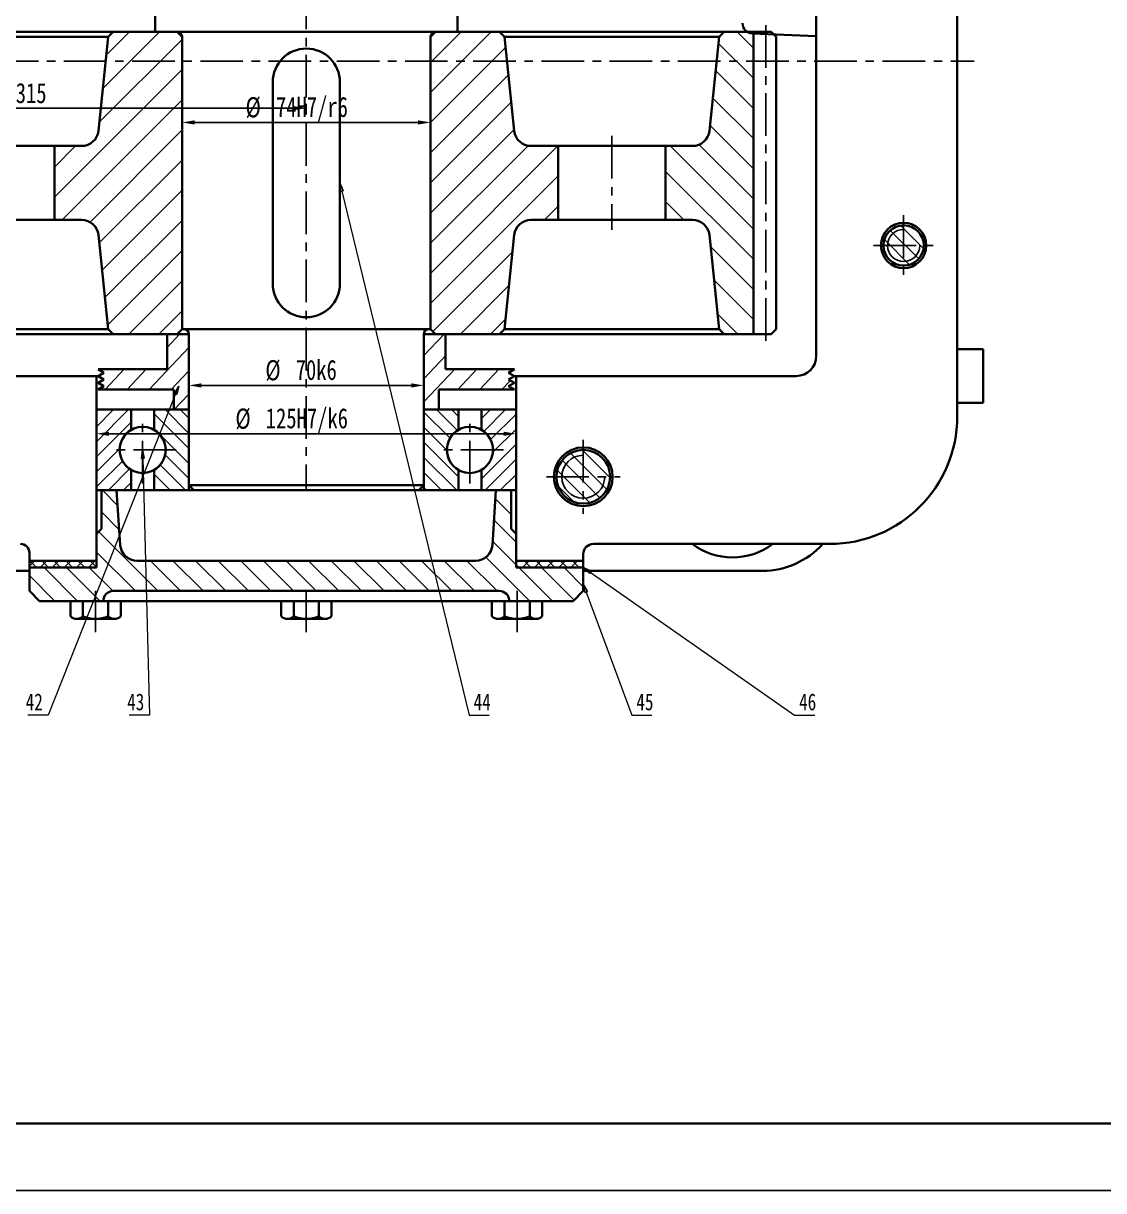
# Paper-space layout 'SW_Model_1' of a CAD drawing. Header units: millimetres. Extents: x -15 to 826, y 0 to 594.
# Drawn here: x 291.4 to 452.3, y 0 to 173.8 of the extents above; entities that cross this region are included whole.
import ezdxf

# ---------------------------------------------------------------- set-up
doc = ezdxf.new("R2010")
doc.units = ezdxf.units.MM
doc.linetypes.add('CENTER', pattern=[10.16, 6.35, -1.27, 1.27, -1.27])
for name, color, linetype in [('中心线', 1, 'CENTER'), ('剖面线', 5, 'Continuous'), ('尺寸', 179, 'Continuous'), ('文字', 179, 'Continuous'), ('标注', 179, 'Continuous'), ('细实线', 179, 'Continuous')]:
    doc.layers.add(name, color=color, linetype=linetype)
doc.layers.add('粗实线', color=179, linetype='Continuous', lineweight=35)
doc.styles.add('SLDTEXTSTYLE6', font='TXT', dxfattribs={"width": 0.75})
doc.dimstyles.new('SLDDIMSTYLE0', dxfattribs={"dimtxt": 3, "dimasz": 4.08, "dimexe": 0, "dimexo": 0.0625, "dimgap": 0.75, "dimtad": 2, "dimdec": 0, "dimlfac": 2, "dimrnd": 1e-09, "dimzin": 12, "dimdsep": 46, "dimtxsty": 'SLDTEXTSTYLE6', "dimblk1": 'NONE', "dimblk2": 'NONE', "dimsah": 1, "dimcen": 0.09, "dimadec": 0, "dimazin": 3, "dimtfac": 1, "dimtdec": 3, "dimtofl": 0, "dimtmove": 0, "dimatfit": 3, "dimldrblk": 'NONE', "dimfxl": 0, "dimfrac": 2, "dimtolj": 1, "dimtzin": 12, "dimarcsym": 0})

# ---------------------------------------------------------------- blocks, each defined once
blk = doc.blocks.new('_D_28')
at = {"layer": '尺寸'}
for p, q in [((302.32, 112.99), (302.32, 113.3)), ((364.82, 112.99), (364.82, 113.3)), ((304.2, 112.68), (362.95, 112.68))]:
    blk.add_line(p, q, dxfattribs=at)
for points in [[(304.2, 112.99), (304.2, 112.36), (302.32, 112.68)], [(362.95, 112.99), (362.95, 112.36), (364.82, 112.68)]]:
    blk.add_solid(points, dxfattribs=at)
at = {"layer": '尺寸', "char_height": 3, "attachment_point": 1, "style": 'SLDTEXTSTYLE6'}
for s, insert in [('%%c', (323.01, 116.44)), ('125H7/k6', (327.53, 116.49))]:
    blk.add_mtext(s, dxfattribs=dict(at, insert=insert))
blk = doc.blocks.new('_None')
blk = doc.blocks.new('_D_29')
at = {"layer": '尺寸'}
for p, q in [((316.07, 120.19), (316.07, 120.5)), ((351.07, 120.19), (351.07, 120.5)), ((317.95, 119.88), (349.2, 119.88))]:
    blk.add_line(p, q, dxfattribs=at)
for points in [[(317.95, 120.19), (317.95, 119.56), (316.07, 119.88)], [(349.2, 120.19), (349.2, 119.56), (351.07, 119.88)]]:
    blk.add_solid(points, dxfattribs=at)
at = {"layer": '尺寸', "char_height": 3, "attachment_point": 1, "style": 'SLDTEXTSTYLE6'}
for s, insert in [('%%c', (327.47, 123.64)), ('70k6', (331.99, 123.69))]:
    blk.add_mtext(s, dxfattribs=dict(at, insert=insert))
blk = doc.blocks.new('_D_34')
at = {"layer": '尺寸'}
for p, q in [((315.07, 159.34), (315.07, 159.65)), ((316.95, 159.03), (350.2, 159.03)), ((352.07, 159.34), (352.07, 159.65))]:
    blk.add_line(p, q, dxfattribs=at)
for points in [[(316.95, 159.34), (316.95, 158.71), (315.07, 159.03)], [(350.2, 159.34), (350.2, 158.71), (352.07, 159.03)]]:
    blk.add_solid(points, dxfattribs=at)
at = {"layer": '尺寸', "char_height": 3, "attachment_point": 1, "style": 'SLDTEXTSTYLE6'}
for s, insert in [('%%c', (324.52, 162.79)), ('74H7/r6', (329.05, 162.84))]:
    blk.add_mtext(s, dxfattribs=dict(at, insert=insert))
blk = doc.blocks.new('_D_38')
at = {"layer": '尺寸'}
for p, q in [((243.57, 161.46), (243.57, 161.78)), ((333.57, 161.46), (333.57, 161.78)), ((245.45, 161.15), (331.7, 161.15))]:
    blk.add_line(p, q, dxfattribs=at)
for points in [[(245.45, 161.46), (245.45, 160.84), (243.57, 161.15)], [(331.7, 161.46), (331.7, 160.84), (333.57, 161.15)]]:
    blk.add_solid(points, dxfattribs=at)
at = {"layer": '尺寸', "insert": (278.05, 164.91), "char_height": 3, "attachment_point": 1, "style": 'SLDTEXTSTYLE6'}
blk.add_mtext('180±0.0315', dxfattribs=at)

psp = doc.layouts.new('SW_Model_1')

# ---------------------------------------------------------------- hatches: boundary and pattern name
at = {"layer": '剖面线'}
h = psp.add_hatch(dxfattribs=at)
h.set_pattern_fill('ANSI31', color=256, angle=180, style=0)
edge = h.paths.add_edge_path(flags=0)
edge.add_line((315.07058, 128.2755), (315.07058, 171.7755))
edge.add_line((315.07058, 171.7755), (314.32058, 172.5255))
edge.add_line((314.32058, 172.5255), (304.82058, 172.5255))
edge.add_line((304.82058, 172.5255), (304.07058, 171.7755))
edge.add_line((304.07058, 171.7755), (302.60491, 157.76538))
edge.add_arc((300.11848, 158.0255), 2.5, 270, 354.0277045, ccw=False)
edge.add_line((300.11848, 155.5255), (296.07058, 155.5255))
edge.add_line((296.07058, 155.5255), (296.07058, 144.5255))
edge.add_line((296.07058, 144.5255), (300.11848, 144.5255))
edge.add_arc((300.11848, 142.0255), 2.5, 5.9722955, 90, ccw=False)
edge.add_line((302.60491, 142.28562), (304.07058, 128.2755))
edge.add_line((304.07058, 128.2755), (304.82058, 127.5255))
edge.add_line((304.82058, 127.5255), (314.32058, 127.5255))
edge.add_line((314.32058, 127.5255), (315.07058, 128.2755))
h = psp.add_hatch(dxfattribs=at)
h.set_pattern_fill('ANSI31', color=256, angle=180, style=0)
edge = h.paths.add_edge_path(flags=0)
edge.add_line((352.07058, 128.2755), (352.07058, 171.7755))
edge.add_line((352.07058, 171.7755), (352.82058, 172.5255))
edge.add_line((352.82058, 172.5255), (362.32058, 172.5255))
edge.add_line((362.32058, 172.5255), (363.07058, 171.7755))
edge.add_line((363.07058, 171.7755), (364.53626, 157.76538))
edge.add_arc((367.02269, 158.0255), 2.5, 185.9722955, 270)
edge.add_line((367.02269, 155.5255), (371.07058, 155.5255))
edge.add_line((371.07058, 155.5255), (371.07058, 144.5255))
edge.add_line((371.07058, 144.5255), (367.02269, 144.5255))
edge.add_arc((367.02269, 142.0255), 2.5, 90, 174.0277045)
edge.add_line((364.53626, 142.28562), (363.07058, 128.2755))
edge.add_line((363.07058, 128.2755), (362.32058, 127.5255))
edge.add_line((362.32058, 127.5255), (352.82058, 127.5255))
edge.add_line((352.82058, 127.5255), (352.07058, 128.2755))
h = psp.add_hatch(dxfattribs=at)
h.set_pattern_fill('ANSI31', color=256, angle=90, style=0)
edge = h.paths.add_edge_path(flags=0)
edge.add_line((400.15733, 172.5255), (395.82058, 172.5255))
edge.add_line((395.82058, 172.5255), (395.07058, 171.7755))
edge.add_line((395.07058, 171.7755), (393.60491, 157.76538))
edge.add_arc((391.11848, 158.0255), 2.5, 270, 354.0277045, ccw=False)
edge.add_line((391.11848, 155.5255), (387.07058, 155.5255))
edge.add_line((387.07058, 155.5255), (387.07058, 144.5255))
edge.add_line((387.07058, 144.5255), (391.11848, 144.5255))
edge.add_arc((391.11848, 142.0255), 2.5, 5.9722955, 90, ccw=False)
edge.add_line((393.60491, 142.28562), (395.07058, 128.2755))
edge.add_line((395.07058, 128.2755), (395.82058, 127.5255))
edge.add_line((395.82058, 127.5255), (400.15733, 127.5255))
edge.add_line((400.15733, 127.5255), (400.15733, 172.5255))
h = psp.add_hatch(dxfattribs=at)
h.set_pattern_fill('ANSI31', color=256, scale=0.5, angle=90, style=0)
edge = h.paths.add_edge_path(flags=0)
edge.add_arc((422.53233, 140.713), 3, 0, 360)
h = psp.add_hatch(dxfattribs=at)
h.set_pattern_fill('ANSI31', color=256, scale=0.75, angle=1.5, style=0)
h.paths.add_polyline_path([(316.07058, 116.2755), (316.07058, 127.5255), (312.82058, 127.5255), (312.82058, 122.2755), (302.57058, 122.2755), (303.43558, 121.7755), (302.57058, 121.2755), (303.43558, 120.7755), (302.57058, 120.2755), (303.43558, 119.7755), (302.57058, 119.2755), (313.82058, 119.2755), (313.82058, 116.2755)], flags=0)
h = psp.add_hatch(dxfattribs=at)
h.set_pattern_fill('ANSI31', color=256, scale=0.75, angle=1.5, style=0)
h.paths.add_polyline_path([(351.07058, 116.2755), (351.07058, 127.5255), (354.32058, 127.5255), (354.32058, 122.2755), (364.57058, 122.2755), (363.70558, 121.7755), (364.57058, 121.2755), (363.70558, 120.7755), (364.57058, 120.2755), (363.70558, 119.7755), (364.57058, 119.2755), (353.32058, 119.2755), (353.32058, 116.2755)], flags=0)
h = psp.add_hatch(dxfattribs=at)
h.set_pattern_fill('ANSI31', color=256, scale=0.5, style=0)
edge = h.paths.add_edge_path(flags=0)
edge.add_line((302.32058, 116.2755), (302.32058, 110.2755))
edge.add_line((302.32058, 110.2755), (302.32058, 104.2755))
edge.add_line((302.32058, 104.2755), (307.47683, 104.2755))
edge.add_line((307.47683, 104.2755), (307.47683, 107.29854))
edge.add_arc((309.19558, 110.2755), 3.4375, 120, 240, ccw=False)
edge.add_line((307.47683, 113.25246), (307.47683, 116.2755))
edge.add_line((307.47683, 116.2755), (302.32058, 116.2755))
h = psp.add_hatch(dxfattribs=at)
h.set_pattern_fill('ANSI31', color=256, scale=0.5, angle=90, style=0)
edge = h.paths.add_edge_path(flags=0)
edge.add_line((316.07058, 104.2755), (316.07058, 110.2755))
edge.add_line((316.07058, 110.2755), (316.07058, 116.2755))
edge.add_line((316.07058, 116.2755), (310.91433, 116.2755))
edge.add_line((310.91433, 116.2755), (310.91433, 113.25246))
edge.add_arc((309.19558, 110.2755), 3.4375, -60, 60, ccw=False)
edge.add_line((310.91433, 107.29854), (310.91433, 104.2755))
edge.add_line((310.91433, 104.2755), (316.07058, 104.2755))
h = psp.add_hatch(dxfattribs=at)
h.set_pattern_fill('ANSI31', color=256, scale=0.5, angle=90, style=0)
edge = h.paths.add_edge_path(flags=0)
edge.add_line((351.07058, 116.2755), (351.07058, 110.2755))
edge.add_line((351.07058, 110.2755), (351.07058, 104.2755))
edge.add_line((351.07058, 104.2755), (356.22683, 104.2755))
edge.add_line((356.22683, 104.2755), (356.22683, 107.29854))
edge.add_arc((357.94558, 110.2755), 3.4375, 120, 240, ccw=False)
edge.add_line((356.22683, 113.25246), (356.22683, 116.2755))
edge.add_line((356.22683, 116.2755), (351.07058, 116.2755))
h = psp.add_hatch(dxfattribs=at)
h.set_pattern_fill('ANSI31', color=256, scale=0.5, style=0)
edge = h.paths.add_edge_path(flags=0)
edge.add_line((364.82058, 104.2755), (364.82058, 110.2755))
edge.add_line((364.82058, 110.2755), (364.82058, 116.2755))
edge.add_line((364.82058, 116.2755), (359.66433, 116.2755))
edge.add_line((359.66433, 116.2755), (359.66433, 113.25246))
edge.add_arc((357.94558, 110.2755), 3.4375, -60, 60, ccw=False)
edge.add_line((359.66433, 107.29854), (359.66433, 104.2755))
edge.add_line((359.66433, 104.2755), (364.82058, 104.2755))
h = psp.add_hatch(dxfattribs=at)
h.set_pattern_fill('ANSI31', color=256, scale=0.5, angle=90, style=0)
edge = h.paths.add_edge_path(flags=0)
edge.add_arc((374.82058, 106.2755), 4, 0, 360)
h = psp.add_hatch(dxfattribs=at)
h.set_pattern_fill('ANSI31', color=256, scale=0.75, angle=90, style=0)
edge = h.paths.add_edge_path(flags=0)
edge.add_arc((358.7817, 96.2755), 2.5, 270, 356.1859252)
edge.add_line((361.27616, 96.1092), (361.82058, 104.2755))
edge.add_line((361.82058, 104.2755), (364.07058, 104.2755))
edge.add_line((364.07058, 104.2755), (364.07058, 98.5255))
edge.add_line((364.07058, 98.5255), (364.82058, 97.7755))
edge.add_line((364.82058, 97.7755), (364.82058, 93.7755))
edge.add_line((364.82058, 93.7755), (364.82058, 92.7755))
edge.add_line((364.82058, 92.7755), (367.57058, 92.7755))
edge.add_line((367.57058, 92.7755), (372.07058, 92.7755))
edge.add_line((372.07058, 92.7755), (374.82058, 92.7755))
edge.add_line((374.82058, 92.7755), (374.82058, 89.2755))
edge.add_line((374.82058, 89.2755), (373.32058, 87.7755))
edge.add_line((373.32058, 87.7755), (372.07058, 87.7755))
edge.add_line((372.07058, 87.7755), (367.57058, 87.7755))
edge.add_line((367.57058, 87.7755), (363.82058, 87.7755))
edge.add_arc((362.32058, 87.7755), 1.5, 0, 90)
edge.add_line((362.32058, 89.2755), (333.57058, 89.2755))
edge.add_line((333.57058, 89.2755), (304.82058, 89.2755))
edge.add_arc((304.82058, 87.7755), 1.5, 90, 180)
edge.add_line((303.32058, 87.7755), (299.57058, 87.7755))
edge.add_line((299.57058, 87.7755), (295.07058, 87.7755))
edge.add_line((295.07058, 87.7755), (293.82058, 87.7755))
edge.add_line((293.82058, 87.7755), (292.32058, 89.2755))
edge.add_line((292.32058, 89.2755), (292.32058, 92.7755))
edge.add_line((292.32058, 92.7755), (295.07058, 92.7755))
edge.add_line((295.07058, 92.7755), (299.57058, 92.7755))
edge.add_line((299.57058, 92.7755), (302.32058, 92.7755))
edge.add_line((302.32058, 92.7755), (302.32058, 93.7755))
edge.add_line((302.32058, 93.7755), (302.32058, 97.7755))
edge.add_line((302.32058, 97.7755), (303.07058, 98.5255))
edge.add_line((303.07058, 98.5255), (303.07058, 104.2755))
edge.add_line((303.07058, 104.2755), (305.32058, 104.2755))
edge.add_line((305.32058, 104.2755), (305.865, 96.1092))
edge.add_arc((308.35947, 96.2755), 2.5, 183.8140748, 270)
edge.add_line((308.35947, 93.7755), (333.57058, 93.7755))
edge.add_line((333.57058, 93.7755), (358.7817, 93.7755))
h = psp.add_hatch(dxfattribs=at)
h.set_pattern_fill('ANSI37', color=256, scale=0.4, style=0)
h.paths.add_polyline_path([(302.32058, 92.7755), (292.32058, 92.7755), (292.32058, 93.7755), (302.32058, 93.7755)], flags=0)
h = psp.add_hatch(dxfattribs=at)
h.set_pattern_fill('ANSI37', color=256, scale=0.4, style=0)
h.paths.add_polyline_path([(364.82058, 92.7755), (374.82058, 92.7755), (374.82058, 93.7755), (364.82058, 93.7755)], flags=0)
at = {"layer": '标注'}
h = psp.add_hatch(dxfattribs=at)
h.set_pattern_fill('ANSI31', color=256, scale=0.5, style=0)
h.paths.add_polyline_path([(339.06795, 148.85994), (338.66304, 148.76164), (338.57058, 150.0255)], flags=0)
h = psp.add_hatch(dxfattribs=at)
h.set_pattern_fill('ANSI31', color=256, scale=0.5, style=0)
h.paths.add_polyline_path([(314.30256, 118.53692), (313.91535, 118.6908), (314.57058, 119.7755)], flags=0)
h = psp.add_hatch(dxfattribs=at)
h.set_pattern_fill('ANSI31', color=256, scale=0.5, style=0)
h.paths.add_polyline_path([(309.43592, 109.03126), (309.01939, 109.02057), (309.19558, 110.2755)], flags=0)
h = psp.add_hatch(dxfattribs=at)
h.set_pattern_fill('ANSI31', color=256, scale=0.5, style=0)
h.paths.add_polyline_path([(374.82058, 92.7755), (375.96444, 92.23008), (375.72572, 91.88858)], flags=0)
h = psp.add_hatch(dxfattribs=at)
h.set_pattern_fill('ANSI31', color=256, scale=0.5, style=0)
h.paths.add_polyline_path([(375.45052, 89.17592), (375.05985, 89.03105), (374.82058, 90.2755)], flags=0)

# ---------------------------------------------------------------- linework, layer by layer
at = {"layer": '中心线'}
for p, q in [((333.57058, 260.5255), (333.57058, 104.2755)), ((402.03233, 173.5255), (402.03233, 126.5255)), ((84.10883, 168.1505), (433.03233, 168.1505)), ((379.07058, 157.0255), (379.07058, 143.0255)), ((422.53233, 145.213), (422.53233, 136.213)), ((418.03233, 140.713), (427.03233, 140.713)), ((309.19558, 105.2755), (309.19558, 115.2755)), ((357.94558, 105.2755), (357.94558, 115.2755)), ((374.82058, 111.7755), (374.82058, 100.7755)), ((314.19558, 110.2755), (304.19558, 110.2755)), ((362.94558, 110.2755), (352.94558, 110.2755)), ((369.32058, 106.2755), (380.32058, 106.2755)), ((302.17716, 83.1255), (302.17716, 89.2755)), ((333.57058, 83.1255), (333.57058, 89.2755)), ((364.964, 83.1255), (364.964, 89.2755))]:
    psp.add_line(p, q, dxfattribs=at)
at = {"layer": '剖面线'}
for p, q in [((304.82058, 172.5255), (304.07058, 171.7755)), ((314.32058, 172.5255), (304.82058, 172.5255)), ((315.07058, 171.7755), (314.32058, 172.5255)), ((352.07058, 171.7755), (352.82058, 172.5255)), ((352.82058, 172.5255), (362.32058, 172.5255)), ((362.32058, 172.5255), (363.07058, 171.7755)), ((395.82058, 172.5255), (395.07058, 171.7755)), ((400.15733, 172.5255), (395.82058, 172.5255)), ((400.15733, 127.5255), (400.15733, 172.5255)), ((304.07058, 171.7755), (302.60491, 157.76538)), ((315.07058, 128.2755), (315.07058, 171.7755)), ((352.07058, 128.2755), (352.07058, 171.7755)), ((363.07058, 171.7755), (364.53626, 157.76538)), ((395.07058, 171.7755), (393.60491, 157.76538)), ((300.11848, 155.5255), (296.07058, 155.5255)), ((296.07058, 155.5255), (296.07058, 144.5255)), ((367.02269, 155.5255), (371.07058, 155.5255)), ((371.07058, 155.5255), (371.07058, 144.5255)), ((391.11848, 155.5255), (387.07058, 155.5255)), ((387.07058, 155.5255), (387.07058, 144.5255)), ((296.07058, 144.5255), (300.11848, 144.5255)), ((371.07058, 144.5255), (367.02269, 144.5255)), ((387.07058, 144.5255), (391.11848, 144.5255)), ((302.60491, 142.28562), (304.07058, 128.2755)), ((364.53626, 142.28562), (363.07058, 128.2755)), ((393.60491, 142.28562), (395.07058, 128.2755)), ((304.07058, 128.2755), (304.82058, 127.5255)), ((304.82058, 127.5255), (314.32058, 127.5255)), ((316.07058, 127.5255), (312.82058, 127.5255)), ((312.82058, 127.5255), (312.82058, 122.2755)), ((314.32058, 127.5255), (315.07058, 128.2755)), ((316.07058, 116.2755), (316.07058, 127.5255)), ((351.07058, 127.5255), (354.32058, 127.5255)), ((351.07058, 116.2755), (351.07058, 127.5255)), ((352.82058, 127.5255), (352.07058, 128.2755)), ((362.32058, 127.5255), (352.82058, 127.5255)), ((354.32058, 127.5255), (354.32058, 122.2755)), ((363.07058, 128.2755), (362.32058, 127.5255)), ((395.07058, 128.2755), (395.82058, 127.5255)), ((395.82058, 127.5255), (400.15733, 127.5255)), ((312.82058, 122.2755), (302.57058, 122.2755)), ((302.57058, 122.2755), (303.43558, 121.7755)), ((303.43558, 121.7755), (302.57058, 121.2755)), ((354.32058, 122.2755), (364.57058, 122.2755)), ((364.57058, 122.2755), (363.70558, 121.7755)), ((363.70558, 121.7755), (364.57058, 121.2755)), ((302.57058, 121.2755), (303.43558, 120.7755)), ((303.43558, 120.7755), (302.57058, 120.2755)), ((302.57058, 120.2755), (303.43558, 119.7755)), ((364.57058, 121.2755), (363.70558, 120.7755)), ((363.70558, 120.7755), (364.57058, 120.2755)), ((364.57058, 120.2755), (363.70558, 119.7755)), ((303.43558, 119.7755), (302.57058, 119.2755)), ((302.57058, 119.2755), (313.82058, 119.2755)), ((313.82058, 119.2755), (313.82058, 116.2755)), ((364.57058, 119.2755), (353.32058, 119.2755)), ((353.32058, 119.2755), (353.32058, 116.2755)), ((363.70558, 119.7755), (364.57058, 119.2755)), ((307.47683, 116.2755), (302.32058, 116.2755)), ((302.32058, 116.2755), (302.32058, 110.2755)), ((307.47683, 113.25246), (307.47683, 116.2755)), ((316.07058, 116.2755), (310.91433, 116.2755)), ((310.91433, 116.2755), (310.91433, 113.25246)), ((313.82058, 116.2755), (316.07058, 116.2755)), ((316.07058, 110.2755), (316.07058, 116.2755)), ((356.22683, 116.2755), (351.07058, 116.2755)), ((351.07058, 116.2755), (351.07058, 110.2755)), ((353.32058, 116.2755), (351.07058, 116.2755)), ((356.22683, 113.25246), (356.22683, 116.2755)), ((364.82058, 116.2755), (359.66433, 116.2755)), ((359.66433, 116.2755), (359.66433, 113.25246)), ((364.82058, 110.2755), (364.82058, 116.2755)), ((302.32058, 110.2755), (302.32058, 104.2755)), ((316.07058, 104.2755), (316.07058, 110.2755)), ((351.07058, 110.2755), (351.07058, 104.2755)), ((364.82058, 104.2755), (364.82058, 110.2755)), ((307.47683, 104.2755), (307.47683, 107.29854)), ((310.91433, 107.29854), (310.91433, 104.2755)), ((356.22683, 104.2755), (356.22683, 107.29854)), ((359.66433, 107.29854), (359.66433, 104.2755)), ((302.32058, 104.2755), (307.47683, 104.2755)), ((303.07058, 98.5255), (303.07058, 104.2755)), ((303.07058, 104.2755), (305.32058, 104.2755)), ((305.32058, 104.2755), (305.865, 96.1092)), ((310.91433, 104.2755), (316.07058, 104.2755)), ((351.07058, 104.2755), (356.22683, 104.2755)), ((359.66433, 104.2755), (364.82058, 104.2755)), ((361.27616, 96.1092), (361.82058, 104.2755)), ((361.82058, 104.2755), (364.07058, 104.2755)), ((364.07058, 104.2755), (364.07058, 98.5255)), ((302.32058, 97.7755), (303.07058, 98.5255)), ((302.32058, 93.7755), (302.32058, 97.7755)), ((364.07058, 98.5255), (364.82058, 97.7755)), ((364.82058, 97.7755), (364.82058, 93.7755)), ((292.32058, 92.7755), (292.32058, 93.7755)), ((292.32058, 93.7755), (302.32058, 93.7755)), ((292.32058, 89.2755), (292.32058, 92.7755)), ((292.32058, 92.7755), (295.07058, 92.7755)), ((302.32058, 92.7755), (292.32058, 92.7755)), ((295.07058, 92.7755), (299.57058, 92.7755)), ((299.57058, 92.7755), (302.32058, 92.7755)), ((302.32058, 92.7755), (302.32058, 93.7755)), ((302.32058, 93.7755), (302.32058, 92.7755)), ((308.35947, 93.7755), (333.57058, 93.7755)), ((333.57058, 93.7755), (358.7817, 93.7755)), ((364.82058, 93.7755), (364.82058, 92.7755)), ((374.82058, 93.7755), (364.82058, 93.7755)), ((364.82058, 93.7755), (364.82058, 92.7755)), ((364.82058, 92.7755), (367.57058, 92.7755)), ((364.82058, 92.7755), (374.82058, 92.7755)), ((367.57058, 92.7755), (372.07058, 92.7755)), ((372.07058, 92.7755), (374.82058, 92.7755)), ((374.82058, 92.7755), (374.82058, 93.7755)), ((374.82058, 92.7755), (374.82058, 89.2755)), ((293.82058, 87.7755), (292.32058, 89.2755)), ((333.57058, 89.2755), (304.82058, 89.2755)), ((362.32058, 89.2755), (333.57058, 89.2755)), ((374.82058, 89.2755), (373.32058, 87.7755)), ((295.07058, 87.7755), (293.82058, 87.7755)), ((299.57058, 87.7755), (295.07058, 87.7755)), ((303.32058, 87.7755), (299.57058, 87.7755)), ((367.57058, 87.7755), (363.82058, 87.7755)), ((372.07058, 87.7755), (367.57058, 87.7755)), ((373.32058, 87.7755), (372.07058, 87.7755))]:
    psp.add_line(p, q, dxfattribs=at)
for centre, radius in [((422.53233, 140.713), 3), ((374.82058, 106.2755), 4)]:
    psp.add_circle(centre, radius, dxfattribs=at)
for centre, radius, start, end in [((300.11848, 158.0255), 2.5, 270, 354.0277045), ((367.02269, 158.0255), 2.5, 185.9722955, 270), ((391.11848, 158.0255), 2.5, 270, 354.0277045), ((300.11848, 142.0255), 2.5, 5.9722955, 90), ((367.02269, 142.0255), 2.5, 90, 174.0277045), ((391.11848, 142.0255), 2.5, 5.9722955, 90), ((309.19558, 110.2755), 3.4375, 120, 240), ((309.19558, 110.2755), 3.4375, 300, 60), ((357.94558, 110.2755), 3.4375, 120, 240), ((357.94558, 110.2755), 3.4375, 300, 60), ((308.35947, 96.2755), 2.5, 183.8140748, 270), ((358.7817, 96.2755), 2.5, 270, 356.1859252), ((304.82058, 87.7755), 1.5, 90, 180), ((362.32058, 87.7755), 1.5, 0, 90)]:
    psp.add_arc(centre, radius, start, end, dxfattribs=at)
at = {"layer": '文字'}
psp.add_line((-15, 0), (826, 0), dxfattribs=at)
at = {"layer": '标注'}
for p, q in [((338.66304, 148.76164), (338.57058, 150.0255)), ((338.57058, 150.0255), (339.06795, 148.85994)), ((339.06795, 148.85994), (338.66304, 148.76164)), ((313.91535, 118.6908), (314.57058, 119.7755)), ((314.30256, 118.53692), (313.91535, 118.6908)), ((314.57058, 119.7755), (314.30256, 118.53692)), ((309.01939, 109.02057), (309.19558, 110.2755)), ((309.19558, 110.2755), (309.43592, 109.03126)), ((309.43592, 109.03126), (309.01939, 109.02057)), ((375.72572, 91.88858), (374.82058, 92.7755)), ((374.82058, 92.7755), (375.96444, 92.23008)), ((375.96444, 92.23008), (375.72572, 91.88858)), ((375.05985, 89.03105), (374.82058, 90.2755)), ((374.82058, 90.2755), (375.45052, 89.17592)), ((375.45052, 89.17592), (375.05985, 89.03105))]:
    psp.add_line(p, q, dxfattribs=at)
at = {"layer": '标注', "linetype": 'Continuous', "lineweight": 18}
for p, q in [((338.86549, 148.81079), (357.81102, 70.7755)), ((314.10896, 118.61386), (295.09836, 70.7755)), ((309.22766, 109.02591), (310.20947, 70.7755)), ((375.84508, 92.05933), (406.2919, 70.7755)), ((375.25518, 89.10348), (382.05146, 70.7755)), ((295.09836, 70.7755), (292.09836, 70.7755)), ((310.20947, 70.7755), (307.20947, 70.7755)), ((357.81102, 70.7755), (360.81102, 70.7755)), ((382.05146, 70.7755), (385.05146, 70.7755)), ((406.2919, 70.7755), (409.2919, 70.7755))]:
    psp.add_line(p, q, dxfattribs=at)
at = {"layer": '粗实线'}
for p, q in [((430.53233, 221.0255), (430.53233, 168.1505)), ((409.53233, 212.0255), (409.53233, 168.1505)), ((311.07058, 177.5255), (311.07058, 172.5255)), ((356.07058, 177.5255), (356.07058, 172.5255)), ((271.32058, 172.5255), (304.82058, 172.5255)), ((304.82058, 172.5255), (304.07058, 171.7755)), ((314.32058, 172.5255), (304.82058, 172.5255)), ((311.07058, 172.5255), (356.07058, 172.5255)), ((311.07058, 172.5255), (356.07058, 172.5255)), ((315.07058, 171.7755), (314.32058, 172.5255)), ((352.07058, 171.7755), (352.82058, 172.5255)), ((352.82058, 172.5255), (362.32058, 172.5255)), ((362.32058, 172.5255), (363.07058, 171.7755)), ((395.82058, 172.5255), (362.32058, 172.5255)), ((395.82058, 172.5255), (395.07058, 171.7755)), ((400.15733, 172.5255), (395.82058, 172.5255)), ((399.96422, 172.28644), (409.53233, 171.85152)), ((400.15733, 127.5255), (400.15733, 172.5255)), ((400.15733, 172.5255), (402.78233, 172.5255)), ((402.78233, 172.5255), (403.53233, 171.7755)), ((272.07058, 171.7755), (304.07058, 171.7755)), ((302.60491, 157.76538), (304.07058, 171.7755)), ((315.07058, 171.7755), (315.07058, 128.2755)), ((315.07058, 128.2755), (315.07058, 171.7755)), ((352.07058, 171.7755), (352.07058, 128.2755)), ((352.07058, 128.2755), (352.07058, 171.7755)), ((364.53626, 157.76538), (363.07058, 171.7755)), ((395.07058, 171.7755), (363.07058, 171.7755)), ((393.60491, 157.76538), (395.07058, 171.7755)), ((403.53233, 171.7755), (403.53233, 128.2755)), ((409.53233, 124.2755), (409.53233, 168.1505)), ((430.53233, 115.2755), (430.53233, 168.1505)), ((328.57058, 165.0255), (328.57058, 135.0255)), ((338.57058, 165.0255), (338.57058, 135.0255)), ((296.07058, 155.5255), (280.07058, 155.5255)), ((300.11848, 155.5255), (296.07058, 155.5255)), ((296.07058, 155.5255), (296.07058, 144.5255)), ((367.02269, 155.5255), (371.07058, 155.5255)), ((371.07058, 155.5255), (371.07058, 144.5255)), ((371.07058, 155.5255), (387.07058, 155.5255)), ((391.11848, 155.5255), (387.07058, 155.5255)), ((387.07058, 155.5255), (387.07058, 144.5255)), ((296.07058, 144.5255), (280.07058, 144.5255)), ((300.11848, 144.5255), (296.07058, 144.5255)), ((367.02269, 144.5255), (371.07058, 144.5255)), ((371.07058, 144.5255), (387.07058, 144.5255)), ((391.11848, 144.5255), (387.07058, 144.5255)), ((302.60491, 142.28562), (304.07058, 128.2755)), ((364.53626, 142.28562), (363.07058, 128.2755)), ((393.60491, 142.28562), (395.07058, 128.2755)), ((271.32058, 127.5255), (304.82058, 127.5255)), ((272.07058, 128.2755), (304.07058, 128.2755)), ((304.07058, 128.2755), (304.82058, 127.5255)), ((304.82058, 127.5255), (314.32058, 127.5255)), ((316.07058, 127.5255), (312.82058, 127.5255)), ((312.82058, 127.5255), (312.82058, 122.2755)), ((314.32058, 127.5255), (315.07058, 128.2755)), ((315.07058, 128.2755), (352.07058, 128.2755)), ((316.07058, 127.5255), (316.07058, 105.0255)), ((316.07058, 116.2755), (316.07058, 127.5255)), ((351.07058, 127.5255), (351.07058, 105.0255)), ((351.07058, 127.5255), (354.32058, 127.5255)), ((351.07058, 116.2755), (351.07058, 127.5255)), ((352.82058, 127.5255), (352.07058, 128.2755)), ((362.32058, 127.5255), (352.82058, 127.5255)), ((354.32058, 127.5255), (354.32058, 122.2755)), ((363.07058, 128.2755), (362.32058, 127.5255)), ((395.82058, 127.5255), (362.32058, 127.5255)), ((395.07058, 128.2755), (363.07058, 128.2755)), ((395.07058, 128.2755), (395.82058, 127.5255)), ((395.82058, 127.5255), (400.15733, 127.5255)), ((402.78233, 127.5255), (400.15733, 127.5255)), ((403.53233, 128.2755), (402.78233, 127.5255)), ((434.3865, 125.2755), (430.53233, 125.2755)), ((434.3865, 117.2755), (434.3865, 125.2755)), ((312.82058, 122.2755), (302.57058, 122.2755)), ((302.57058, 122.2755), (303.43558, 121.7755)), ((303.43558, 121.7755), (302.57058, 121.2755)), ((354.32058, 122.2755), (364.57058, 122.2755)), ((364.57058, 122.2755), (363.70558, 121.7755)), ((363.70558, 121.7755), (364.57058, 121.2755)), ((302.32058, 121.2755), (263.57058, 121.2755)), ((302.32058, 93.7755), (302.32058, 121.2755)), ((302.57058, 121.2755), (302.32058, 121.2755)), ((302.57058, 121.2755), (303.43558, 120.7755)), ((303.43558, 120.7755), (302.57058, 120.2755)), ((302.57058, 120.2755), (303.43558, 119.7755)), ((364.57058, 121.2755), (363.70558, 120.7755)), ((363.70558, 120.7755), (364.57058, 120.2755)), ((364.57058, 120.2755), (363.70558, 119.7755)), ((364.57058, 121.2755), (364.82058, 121.2755)), ((406.53233, 121.2755), (364.82058, 121.2755)), ((364.82058, 121.2755), (364.82058, 93.7755)), ((303.43558, 119.7755), (302.57058, 119.2755)), ((302.57058, 119.2755), (313.82058, 119.2755)), ((313.82058, 119.2755), (313.82058, 116.2755)), ((364.57058, 119.2755), (353.32058, 119.2755)), ((353.32058, 119.2755), (353.32058, 116.2755)), ((363.70558, 119.7755), (364.57058, 119.2755)), ((430.53233, 117.2755), (434.3865, 117.2755)), ((307.47683, 116.2755), (302.32058, 116.2755)), ((302.32058, 116.2755), (302.32058, 110.2755)), ((307.47683, 113.25246), (307.47683, 116.2755)), ((310.91433, 116.2755), (307.47683, 116.2755)), ((316.07058, 116.2755), (310.91433, 116.2755)), ((310.91433, 116.2755), (310.91433, 113.25246)), ((313.82058, 116.2755), (316.07058, 116.2755)), ((316.07058, 110.2755), (316.07058, 116.2755)), ((356.22683, 116.2755), (351.07058, 116.2755)), ((351.07058, 116.2755), (351.07058, 110.2755)), ((353.32058, 116.2755), (351.07058, 116.2755)), ((356.22683, 113.25246), (356.22683, 116.2755)), ((356.22683, 116.2755), (359.66433, 116.2755)), ((364.82058, 116.2755), (359.66433, 116.2755)), ((359.66433, 116.2755), (359.66433, 113.25246)), ((364.82058, 110.2755), (364.82058, 116.2755)), ((302.32058, 110.2755), (302.32058, 104.2755)), ((316.07058, 104.2755), (316.07058, 110.2755)), ((351.07058, 110.2755), (351.07058, 104.2755)), ((364.82058, 104.2755), (364.82058, 110.2755)), ((307.47683, 104.2755), (307.47683, 107.29854)), ((310.91433, 107.29854), (310.91433, 104.2755)), ((356.22683, 104.2755), (356.22683, 107.29854)), ((359.66433, 107.29854), (359.66433, 104.2755)), ((302.32058, 104.2755), (307.47683, 104.2755)), ((333.57058, 104.2755), (302.32058, 104.2755)), ((302.32058, 104.2755), (333.57058, 104.2755)), ((305.32058, 104.2755), (303.07058, 104.2755)), ((303.07058, 104.2755), (303.07058, 98.5255)), ((305.865, 96.1092), (305.32058, 104.2755)), ((310.91433, 104.2755), (307.47683, 104.2755)), ((310.91433, 104.2755), (316.07058, 104.2755)), ((316.82058, 104.2755), (316.07058, 105.0255)), ((316.07058, 105.0255), (351.07058, 105.0255)), ((316.82058, 104.2755), (350.32058, 104.2755)), ((333.57058, 104.2755), (364.82058, 104.2755)), ((364.82058, 104.2755), (333.57058, 104.2755)), ((351.07058, 105.0255), (350.32058, 104.2755)), ((351.07058, 104.2755), (356.22683, 104.2755)), ((356.22683, 104.2755), (359.66433, 104.2755)), ((359.66433, 104.2755), (364.82058, 104.2755)), ((361.27616, 96.1092), (361.82058, 104.2755)), ((361.82058, 104.2755), (364.07058, 104.2755)), ((364.07058, 104.2755), (364.07058, 98.5255)), ((303.07058, 98.5255), (302.32058, 97.7755)), ((302.32058, 97.7755), (302.32058, 93.7755)), ((364.07058, 98.5255), (364.82058, 97.7755)), ((364.82058, 97.7755), (364.82058, 93.7755)), ((411.53233, 96.2755), (376.32058, 96.2755)), ((292.32058, 94.95025), (292.32058, 93.7755)), ((374.82058, 94.7755), (374.82058, 93.7755)), ((273.57058, 92.2755), (292.32058, 92.2755)), ((292.32058, 93.7755), (302.32058, 93.7755)), ((292.32058, 92.7755), (292.32058, 93.7755)), ((292.32058, 93.7755), (302.32058, 93.7755)), ((295.07058, 92.7755), (292.32058, 92.7755)), ((292.32058, 92.7755), (292.32058, 89.2755)), ((302.32058, 92.7755), (292.32058, 92.7755)), ((299.57058, 92.7755), (295.07058, 92.7755)), ((302.32058, 92.7755), (299.57058, 92.7755)), ((302.32058, 93.7755), (302.32058, 92.7755)), ((302.32058, 93.7755), (302.32058, 92.7755)), ((308.35947, 93.7755), (333.57058, 93.7755)), ((358.7817, 93.7755), (333.57058, 93.7755)), ((364.82058, 93.7755), (374.82058, 93.7755)), ((364.82058, 93.7755), (364.82058, 92.7755)), ((374.82058, 93.7755), (364.82058, 93.7755)), ((364.82058, 93.7755), (364.82058, 92.7755)), ((364.82058, 92.7755), (367.57058, 92.7755)), ((364.82058, 92.7755), (374.82058, 92.7755)), ((367.57058, 92.7755), (372.07058, 92.7755)), ((372.07058, 92.7755), (374.82058, 92.7755)), ((374.82058, 92.7755), (374.82058, 93.7755)), ((374.82058, 92.7755), (374.82058, 89.2755)), ((401.53233, 92.2755), (374.82058, 92.2755)), ((292.32058, 89.2755), (293.82058, 87.7755)), ((304.82058, 89.2755), (333.57058, 89.2755)), ((362.32058, 89.2755), (333.57058, 89.2755)), ((374.82058, 89.2755), (373.32058, 87.7755)), ((293.82058, 87.7755), (295.07058, 87.7755)), ((295.07058, 87.7755), (299.57058, 87.7755)), ((302.17716, 87.7755), (298.42439, 87.7755)), ((298.42439, 87.7755), (298.42439, 85.51411)), ((299.57058, 87.7755), (303.32058, 87.7755)), ((300.30077, 87.7755), (300.30077, 85.51411)), ((302.17716, 87.7755), (305.92994, 87.7755)), ((303.32058, 87.7755), (333.57058, 87.7755)), ((304.05355, 87.7755), (304.05355, 85.51411)), ((305.92994, 87.7755), (305.92994, 85.51411)), ((333.57058, 87.7755), (329.81781, 87.7755)), ((329.81781, 87.7755), (329.81781, 85.51411)), ((331.69419, 87.7755), (331.69419, 85.51411)), ((363.82058, 87.7755), (333.57058, 87.7755)), ((333.57058, 87.7755), (337.32336, 87.7755)), ((335.44697, 87.7755), (335.44697, 85.51411)), ((337.32336, 87.7755), (337.32336, 85.51411)), ((364.964, 87.7755), (361.21123, 87.7755)), ((361.21123, 87.7755), (361.21123, 85.51411)), ((363.08762, 87.7755), (363.08762, 85.51411)), ((367.57058, 87.7755), (363.82058, 87.7755)), ((364.964, 87.7755), (368.71678, 87.7755)), ((366.84039, 87.7755), (366.84039, 85.51411)), ((372.07058, 87.7755), (367.57058, 87.7755)), ((368.71678, 87.7755), (368.71678, 85.51411)), ((373.32058, 87.7755), (372.07058, 87.7755)), ((299.36258, 85.1255), (304.99175, 85.1255)), ((330.756, 85.1255), (336.38517, 85.1255)), ((362.14942, 85.1255), (367.77859, 85.1255)), ((10, 10), (816, 10))]:
    psp.add_line(p, q, dxfattribs=at)
for centre, radius in [((422.53233, 140.713), 3.375), ((422.53233, 140.713), 3), ((309.19558, 110.2755), 3.4375), ((357.94558, 110.2755), 3.4375), ((374.82058, 106.2755), 4.375), ((374.82058, 106.2755), 4)]:
    psp.add_circle(centre, radius, dxfattribs=at)
for centre, radius, start, end in [((400.03233, 173.78489), 1.5, 180, 267.3974378), ((314.32058, 171.7755), 0.75, 0, 90), ((352.82058, 171.7755), 0.75, 90, 180), ((333.57058, 165.0255), 5, 0, 180), ((300.11848, 158.0255), 2.5, 270, 354.0277045), ((367.02269, 158.0255), 2.5, 185.9722955, 270), ((391.11848, 158.0255), 2.5, 270, 354.0277045), ((300.11848, 142.0255), 2.5, 5.9722955, 90), ((367.02269, 142.0255), 2.5, 90, 174.0277045), ((391.11848, 142.0255), 2.5, 5.9722955, 90), ((333.57058, 135.0255), 5, 180, 0), ((315.32058, 127.5255), 0.75, 0, 90), ((351.82058, 127.5255), 0.75, 90, 180), ((406.53233, 124.2755), 3, 270, 0), ((411.53233, 115.2755), 19, 270, 0), ((309.19558, 110.2755), 3.4375, 120, 240), ((309.19558, 110.2755), 3.4375, 300, 60), ((357.94558, 110.2755), 3.4375, 120, 240), ((357.94558, 110.2755), 3.4375, 300, 60), ((290.99533, 94.95025), 1.32525, 0, 90), ((308.35947, 96.2755), 2.5, 183.8140748, 270), ((358.7817, 96.2755), 2.5, 270, 356.1859252), ((376.32058, 94.7755), 1.5, 90, 180), ((397.03233, 104.2755), 10, 233.1301024, 306.8698976), ((401.53233, 104.2755), 12, 270, 318.1896851), ((304.82058, 87.7755), 1.5, 90, 180), ((362.32058, 87.7755), 1.5, 0, 90), ((299.36258, 86.45231), 1.32681, 225, 315), ((302.17716, 89.84981), 4.72431, 246.598161, 293.401839), ((304.99175, 86.45231), 1.32681, 225, 315), ((330.756, 86.45231), 1.32681, 225, 315), ((333.57058, 89.84981), 4.72431, 246.598161, 293.401839), ((336.38517, 86.45231), 1.32681, 225, 315), ((362.14942, 86.45231), 1.32681, 225, 315), ((364.964, 89.84981), 4.72431, 246.598161, 293.401839), ((367.77859, 86.45231), 1.32681, 225, 315)]:
    psp.add_arc(centre, radius, start, end, dxfattribs=at)
at = {"layer": '细实线'}
for centre, radius in [((422.53233, 140.713), 2.4), ((374.82058, 106.2755), 3.2)]:
    psp.add_arc(centre, radius, 90, 0, dxfattribs=at)

# ---------------------------------------------------------------- texts
at = {"layer": '文字', "char_height": 2.5, "attachment_point": 2, "style": 'SLDTEXTSTYLE6'}
for s, insert in [('42', (293.04801, 74.01553)), ('43', (308.15913, 74.01553)), ('44', (359.76067, 74.01553)), ('45', (384.00111, 74.01553)), ('46', (408.24155, 74.01553))]:
    psp.add_mtext(s, dxfattribs=dict(at, insert=insert))

# ---------------------------------------------------------------- dimensions: what is measured, and where the dimension line sits
at = {"layer": '尺寸'}
dim = psp.add_linear_dim(base=(243.57058, 162.963), p1=(333.57058, 161.1505), p2=(243.57058, 161.1505), angle=0, text='<>±0.0315±0.0315', dimstyle='SLDDIMSTYLE0', dxfattribs=at)
dim.commit()
dim.dimension.update_dxf_attribs({"geometry": '_D_38', "text_midpoint": (288.57058, 162.963), "dimtype": 160})
for base, p1, p2, text, picture, middle in [((315.07058, 160.838), (352.07058, 159.0255), (315.07058, 159.0255), '%%c74H7/r6H7/r6', '_D_34', (333.57058, 160.838)), ((316.07058, 121.688), (351.07058, 119.8755), (316.07058, 119.8755), '%%c<>k6k6', '_D_29', (333.57058, 121.688)), ((302.32058, 114.488), (364.82058, 112.6755), (302.32058, 112.6755), '%%c125H7/k6H7/k6', '_D_28', (333.57058, 114.488))]:
    dim = psp.add_linear_dim(base=base, p1=p1, p2=p2, text=text, dimstyle='SLDDIMSTYLE0', dxfattribs=at)
    dim.commit()
    dim.dimension.update_dxf_attribs({"geometry": picture, "text_midpoint": middle, "dimtype": 160})

doc.saveas('drawing.dxf')
